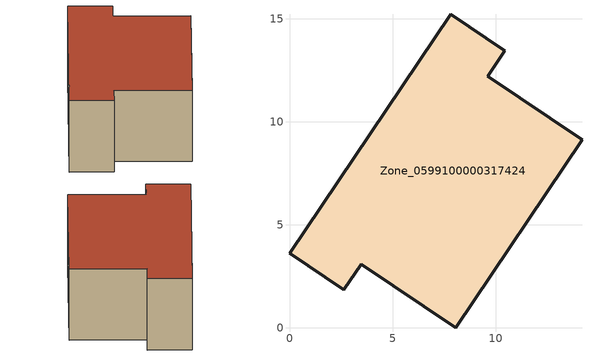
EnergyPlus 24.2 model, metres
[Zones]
Zone_0599100000317424
 floor ground (C_G): 2.63,1.85 0,3.63 7.82,15.23 10.45,13.46 9.61,12.22 14.19,9.14 8.06,0 3.47,3.09 z1.13
 wall outside (C_F): 0,3.63 2.63,1.85 3.47,3.09 8.06,0 14.19,9.14 9.61,12.22 10.45,13.46 7.82,15.23 0,3.63 z1.13:6.86
 roof outside (C_R): 14.19,9.14 9.61,12.22 10.45,13.46 7.82,15.23 0,3.63 2.63,1.85 3.47,3.09 8.06,0 z6.86
[BUILDING]
Pand.0599100000317424: North Axis=0; Terrain=City; Loads Convergence Tolerance Value=0.04; Temperature Convergence Tolerance Value=0.4; Solar Distribution=FullExterior; Maximum Number of Warmup Days=25; Minimum Number of Warmup Days=1
[Site:Location]
Rotterdam.The.Hague.AP_ZH_NLD Design_Conditions: Latitude=51.96; Longitude=4.45; Time Zone=1; Elevation=-4.5
[SITE:GROUNDTEMPERATURE:BUILDINGSURFACE]
18, 18, 18, 18, 18, 18, 18, 18, 18, 18, 18, 18
[MATERIAL] Thermal Absorptance=0.9; Solar Absorptance=0.7; Visible Absorptance=0.7
Name | Roughness | Thickness | Conductivity | Density | Specific Heat
G.TI.1975-1991 | MediumSmooth | 0.15 | 0.288461 | 540 | 1210
F.TI.1975-1991 | Rough | 0.3 | 0.230769 | 1920 | 840
R.TI.1975-1991 | MediumRough | 0.2 | 0.153846 | 1500 | 1000
[CONSTRUCTION]
C_G: G.TI.1975-1991
C_F: F.TI.1975-1991
C_R: R.TI.1975-1991
[ZONE]
Zone_0599100000317424: Type=1; Multiplier=1; Ceiling Height=Autocalculate; Volume=Autocalculate; Floor Area=autocalculate; Part of Total Floor Area=Yes
[ZONEINFILTRATION:DESIGNFLOWRATE]
Infil_Zone_0599100000317424: Zone or ZoneList or Space or SpaceList=Zone_0599100000317424; Schedule=AlwaysOn; Design Flow Rate Calculation Method=Flow/Area; Flow Rate per Floor Area=0.003; Constant Term Coefficient=1; Temperature Term Coefficient=0; Velocity Term Coefficient=0; Velocity Squared Term Coefficient=0
[HVACTEMPLATE:ZONE:IDEALLOADSAIRSYSTEM]
Zone_0599100000317424: Maximum Heating Supply Air Temperature=50; Minimum Cooling Supply Air Temperature=13; Maximum Heating Supply Air Humidity Ratio=0.0156; Minimum Cooling Supply Air Humidity Ratio=0.0077; Heating Limit=NoLimit; Cooling Limit=NoLimit; Dehumidification Control Type=ConstantSensibleHeatRatio; Cooling Sensible Heat Ratio=0.7; Dehumidification Setpoint=60; Humidification Control Type=None; Humidification Setpoint=30; Outdoor Air Method=None; Outdoor Air Flow Rate per Person=0.00944; Outdoor Air Flow Rate per Zone Floor Area=0; Outdoor Air Flow Rate per Zone=0; Demand Controlled Ventilation Type=None; Outdoor Air Economizer Type=NoEconomizer; Heat Recovery Type=None; Sensible Heat Recovery Effectiveness=0.7; Latent Heat Recovery Effectiveness=0.65
[ZONECONTROL:THERMOSTAT]
ThermostatControl_Zone_0599100000317424: Zone or ZoneList=Zone_0599100000317424; Control Type Schedule=DualSetpointControlType; Control 1=Thermostat_Zone_0599100000317424; Temperature Difference Between Cutout And Setpoint=0
[THERMOSTATSETPOINT:DUALSETPOINT]
Thermostat_Zone_0599100000317424: Heating Setpoint Temperature Schedule=HeatingSetpoint_Zone_0599100000317424; Cooling Setpoint Temperature Schedule=CoolingSetpoint_Zone_0599100000317424
[SCHEDULE:COMPACT]
HeatingSetpoint_Zone_0599100000317424: Through: 12/31, For: AllDays, Until: 24:00, 21
CoolingSetpoint_Zone_0599100000317424: Through: 12/31, For: AllDays, Until: 24:00, 24
DualSetpointControlType: Through: 12/31, For: AllDays, Until: 24:00, 4
AlwaysOn: Through: 12/31, For: AllDays, Until: 24:00, 1
